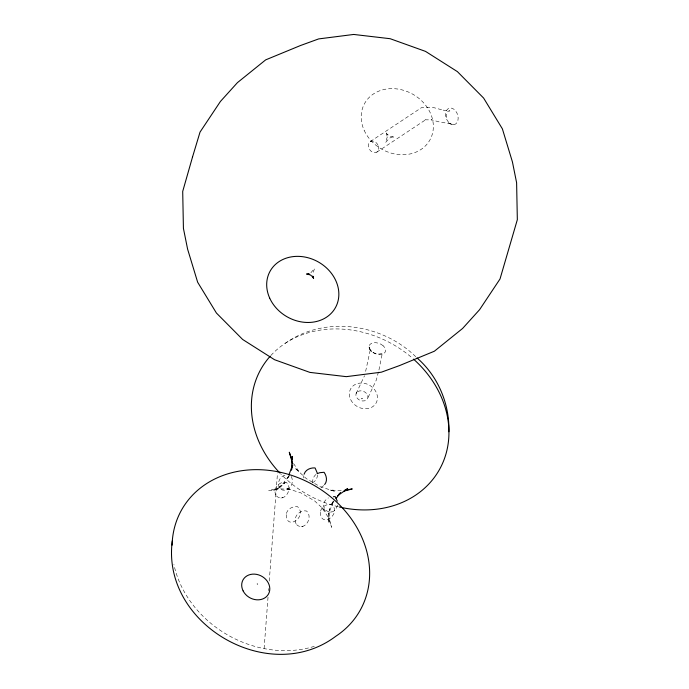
<?xml version="1.0" encoding="UTF-8"?>
<svg xmlns="http://www.w3.org/2000/svg" width="689" height="689" viewBox="0 0 689 689"><rect width="100%" height="100%" fill="white"/><g stroke="black" fill="none" stroke-linecap="round" stroke-linejoin="round"><path stroke-width="0.52" stroke-dasharray="3.44 2.58" d="M264.102 648.599L268.03 597.148M268.521 590.714L268.684 588.57M269.261 581.06L277.521 472.783M303.763 475.668L303.737 477.985M378.95 370.002L382.386 352.923L381.939 353.474C377.942 355.085 373.025 353.156 370.243 350.072L371.526 351.442L369.373 348.531L370.768 350.658L369.037 346.989L370.398 349.9L370.432 349.22L365.291 372.887M337.446 505.054C333.33 520.97 315.019 506.079 328.403 497.871M378.425 372L376.323 379.992L367.668 398.328M288.631 475.548L287.141 479.432L290.009 474.575L280.501 486.83L285.151 482.67L273.335 490.878L280.621 487.459L268.77 490.654L279.725 488.768L291.266 489.646L285.72 488.088L300.826 492.859L314.623 500.903L326.181 511.677L321.634 507.345L328.024 516.931L331.71 527.352L328.222 515.208L328.774 523.192L329.678 508.637L328.291 514.692L333.872 500.145M356.161 393.497L364.541 375.729M333.39 500.955L331.004 505.003L334.174 500.92M315.932 474.463C313.641 476.4 312.341 479.484 312.728 482.481M323.744 485.624L321.091 487.356M310.868 272.749L314.528 268.538L312.806 273.697M370.329 141.546L421.453 107.682L433.286 107.51L443.173 110.145L442.717 110.076L449.883 110.972L448.995 110.843C445.766 112.023 445.757 116.63 446.713 119.378M376.737 152.183L426.103 119.481L425.087 119.808L432.02 119.912L431.478 119.817L440.426 122.254L449.237 123.391L452.363 124.597L448.367 122.831L450.727 123.994M285.237 343.303C324.803 315.019 382.602 323.675 416.242 357.212M312.642 482.688C315.648 481.266 317.586 477.908 317.483 474.6M276.504 496.063C284.324 503.048 293.488 488.828 286.426 482.378C278.873 480.724 271.44 490.06 276.797 496.33M296.649 524.708C304.46 531.693 313.633 517.473 306.562 511.023C299.009 509.369 291.585 518.705 296.933 524.975M284.979 475.246C278.451 476.409 275.686 487.183 282.352 489.991C290.629 492.153 295.564 480.405 289.905 474.678M282.059 497.82L282.817 497.691M280.905 498.018L281.482 497.914M329.695 512.203L330.272 512.108M330.849 512.005L331.607 511.875M302.195 526.456L302.962 526.327M301.05 526.654L301.627 526.56M341.288 490.809L329.747 489.931L335.293 491.49L320.187 486.718L306.39 478.674L294.832 467.9L299.379 472.232L293.566 463.525M357.806 391.585A6.279 4.866 25.3 0 1 366.307 393.238A6.175 4.78 25.3 0 1 366.023 400.24A6.279 4.866 25.3 0 1 357.479 398.535A6.279 4.866 25.3 0 1 357.815 391.455M314.287 646.351A102.42 86.375 29.4 0 1 173.904 564.506M338.282 506.742A102.42 86.375 29.4 0 1 280.63 473.808M270.88 355.472A102.42 86.375 29.4 0 1 412.737 358.435M378.356 145.947A6.279 4.797 56.5 0 1 375.557 152.613A6.175 4.711 56.5 0 1 368.71 147.782A6.279 4.797 56.5 0 1 371.509 141.116A6.175 4.711 56.5 0 1 378.356 145.947M286.219 514.623C286.262 531.305 307.923 516.681 297.553 506.665C292.455 506.079 286.762 509.188 286.219 514.623M320.394 512.237C320.437 528.911 342.097 514.287 331.728 504.279C326.629 503.685 320.936 506.803 320.394 512.237M387.227 137.111L385.513 142.554L389.388 138.17L393.049 136.749L391.852 136.904L393.479 137.068L389.707 136.172L386.658 133.726L387.433 134.743L386.451 132.564L387.227 137.111M361.846 398.414L361.725 398.888L362.423 398.475L361.846 398.466M383.075 345.697A8.664 5.555 20.7 0 0 371.345 343.415A8.518 5.46 20.7 0 0 371.595 351.519A8.664 5.555 20.7 0 0 383.334 353.801A8.518 5.46 20.7 0 0 383.084 345.697M350.787 399.827A14.572 12.29 29.4 0 0 375.074 404.555A14.572 12.29 29.4 0 0 364.369 383.317A14.572 12.29 29.4 0 0 350.787 399.827M453.965 124.649A8.664 5.986 70.5 0 0 457.823 115.451A8.518 5.882 70.5 0 0 449.831 108.061A8.664 5.986 70.5 0 0 445.981 117.259A8.518 5.882 70.5 0 0 453.965 124.649M364.18 130.342A37.413 31.556 29.4 0 0 426.284 144.991A37.413 31.556 29.4 0 0 401.351 89.725A37.413 31.556 29.4 0 0 364.18 130.342"/><path stroke-width="1.03" d="M291.395 469.907L292.239 456.385L292.446 459.374M172.293 540.96C161.217 624.131 268.986 686.7 335.776 636.274A102.42 86.375 29.4 0 0 312.703 484.591A102.42 86.375 29.4 0 0 172.086 545.163M257.514 584.1L257.307 583.953M291.559 469.932L292.722 464.886L289.001 474.583M304.09 474.256C305.485 469.605 310.558 467.59 315.071 467.926L317.388 473.274M324.657 484.513C327.654 480.974 326.569 475.798 324.088 472.284L319.817 472.688L317.121 473.679M336.077 498.466L340.512 492.747L338.962 494.134M337.55 495.736L347.678 488.699L344.939 489.982M308.543 274.05L309.146 273.8L306.562 274.033L310.334 274.92L313.383 277.374L312.608 276.358L313.581 278.528L312.884 276.177M343.355 491.317L352.243 488.923L347.265 489.784M333.39 496.735L335.216 496.571L337.3 501.161M417.017 357.935C438.032 376.134 449.728 404.038 448.858 431.762M291.645 458.857L289.302 452.225L292.498 463.352M413.538 359.141A102.42 86.375 29.4 0 1 441.02 466.617A102.42 86.375 29.4 0 1 339.315 506.992M279.898 473.05A102.42 86.375 29.4 0 1 270.183 356.239M192.532 156.98L182.706 191.421L183.42 228.36L187.606 249.151L197.657 282.24L216.432 313.047L242.649 339.47L274.532 359.71L309.895 372.396L346.326 376.65L381.361 372.189L399.525 365.583L434.363 351.226L462.595 328.464L479.613 309.645L500.016 278.985L517.336 219.67L516.612 182.74L512.435 161.941L502.384 128.852L483.609 98.053L457.393 71.622L425.509 51.382L390.146 38.705L353.707 34.45L318.68 38.911L300.516 45.517L265.67 59.874L237.438 82.637L220.42 101.455L200.025 132.107L192.532 156.98M243.122 590.904A14.572 12.29 29.4 0 0 267.41 595.632A14.572 12.29 29.4 0 0 256.704 574.393A14.572 12.29 29.4 0 0 243.122 590.904M269.675 298.07A37.413 31.556 29.4 0 0 331.779 312.72A37.413 31.556 29.4 0 0 306.846 257.453A37.413 31.556 29.4 0 0 269.675 298.07"/></g></svg>
